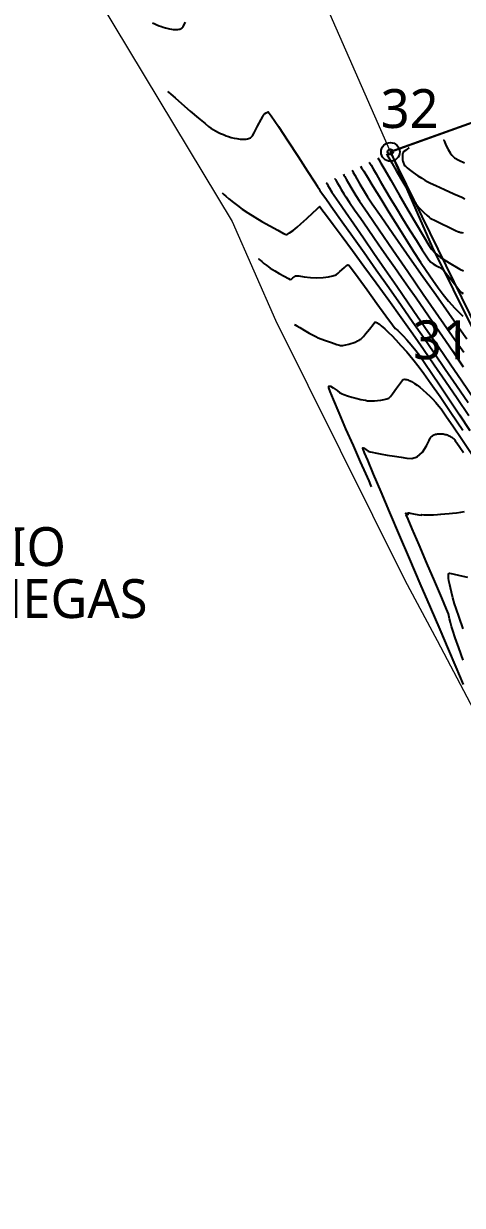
# Model space of a CAD drawing. Header units: millimetres. Extents: x 589115 to 589956, y 1306773 to 1307394.
# Drawn here: x 589231.4 to 589259.6, y 1307050.2 to 1307126.1 of the extents above; entities that cross this region are included whole.
import ezdxf
from ezdxf.enums import TextEntityAlignment as Align

# ---------------------------------------------------------------- set-up
doc = ezdxf.new("R2010")
doc.units = ezdxf.units.MM
doc.layers.add('_BLOQUES', color=9, linetype='Continuous', lineweight=20)
doc.layers.add('_TEXTO', color=3, linetype='Continuous', lineweight=25)
for name, color, linetype in [('C-PROP-LINE', 230, 'Continuous'), ('C-TOPO-MAJR', 9, 'Continuous'), ('C-TOPO-MINR', 8, 'Continuous'), ('CERCO', 6, 'Continuous'), ('CIRCULO', 1, 'Continuous'), ('Perimetro', 7, 'Continuous'), ('Plano', 7, 'Continuous')]:
    doc.layers.add(name, color=color, linetype=linetype)
doc.styles.add('ST - ETIQUETAS', font='', dxfattribs={"height": 2.5})
doc.styles.get('ST - ETIQUETAS').set_extended_font_data('Roboto Thin')

msp = doc.modelspace()

# ---------------------------------------------------------------- linework, layer by layer
msp.add_lwpolyline([(589317.547, 1306992.44), (589307.121, 1307013.797), (589299.419, 1307029.249), (589289.915, 1307048.076), (589283.553, 1307060.556), (589278.888, 1307069.414), (589275.411, 1307076.883), (589274.697, 1307078.46), (589272.2, 1307083.853), (589265.987, 1307095.581), (589260.586, 1307106.442), (589254.964, 1307117.894), (589269.65, 1307123.164), (589289.021, 1307128.905), (589305.778, 1307134.656), (589344.276, 1307147.475), (589389.903, 1307162.913), (589405.968, 1307169.818), (589428.594, 1307178.953), (589466.603, 1307194.27)])
at = {"layer": '_BLOQUES', "flags": 128}
msp.add_lwpolyline([(589279.828, 1307126.141), (589277.574, 1307124.575), (589275.806, 1307122.432), (589274.783, 1307120.185), (589274.34, 1307116.679), (589274.851, 1307114.003), (589275.499, 1307112.5), (589277.1, 1307110.286), (589279.102, 1307108.658), (589281.246, 1307106.935), (589283.621, 1307104.316), (589284.879, 1307102.445), (589288.388, 1307095.492), (589301.529, 1307068.974), (589283.323, 1307060.448), (589278.657, 1307069.305), (589271.969, 1307083.744), (589267.79, 1307091.697), (589265.757, 1307095.473), (589257.648, 1307111.778), (589254.964, 1307117.894), (589269.42, 1307123.056), (589279.828, 1307126.141)], dxfattribs=at)
at = {"layer": 'C-PROP-LINE', "color": 4, "linetype": 'Continuous', "lineweight": 25}
msp.add_polyline3d([(589274.783, 1307120.185, 0), (589275.806, 1307122.432, 0), (589277.574, 1307124.575, 0), (589279.828, 1307126.141, 0), (589269.42, 1307123.056, 0), (589254.964, 1307117.894, 0), (589257.648, 1307111.778, 0), (589260.356, 1307106.334, 0), (589275.499, 1307112.5, 0), (589274.851, 1307114.003, 0), (589274.34, 1307116.679, 0), (589274.783, 1307120.185, 0)], dxfattribs=at)
at = {"layer": 'C-TOPO-MAJR', "color": 40, "linetype": 'Continuous', "lineweight": -3}
for points, elevation in [([(589240.639, 1307121.781), (589240.702, 1307121.727), (589240.85, 1307121.6), (589241.119, 1307121.368), (589241.538, 1307121.007), (589242.102, 1307120.521), (589242.633, 1307120.066), (589243.05, 1307119.711), (589243.272, 1307119.53), (589243.43, 1307119.417), (589243.562, 1307119.335), (589243.732, 1307119.24), (589243.906, 1307119.148), (589244.05, 1307119.08), (589244.23, 1307119.005), (589244.411, 1307118.933), (589244.559, 1307118.882), (589244.732, 1307118.831), (589244.932, 1307118.781), (589245.1, 1307118.746), (589245.203, 1307118.728), (589245.314, 1307118.714), (589245.417, 1307118.706), (589245.518, 1307118.703), (589245.61, 1307118.704), (589245.698, 1307118.713), (589245.779, 1307118.725), (589245.851, 1307118.746), (589245.918, 1307118.769), (589245.973, 1307118.802), (589246.023, 1307118.837), (589246.059, 1307118.882), (589246.091, 1307118.93), (589246.198, 1307119.128), (589246.423, 1307119.549), (589246.65, 1307119.974), (589246.76, 1307120.178), (589246.809, 1307120.252), (589246.847, 1307120.307), (589246.879, 1307120.346), (589246.972, 1307120.416), (589247.114, 1307120.472), (589247.308, 1307120.206), (589247.762, 1307119.529), (589248.372, 1307118.604), (589249.033, 1307117.593), (589249.642, 1307116.658), (589250.094, 1307115.961), (589250.286, 1307115.664), (589250.36, 1307115.535), (589250.436, 1307115.407), (589250.553, 1307115.242), (589250.848, 1307114.829), (589251.294, 1307114.205), (589251.865, 1307113.406), (589252.533, 1307112.468), (589253.273, 1307111.428), (589254.057, 1307110.32), (589254.859, 1307109.181), (589255.652, 1307108.048), (589256.409, 1307106.957), (589257.085, 1307105.978), (589257.78, 1307104.968), (589258.493, 1307103.931), (589259.22, 1307102.869), (589259.959, 1307101.784)], 458.5), ([(589258.409, 1307118.663), (589258.407, 1307118.662), (589258.4, 1307118.657), (589258.396, 1307118.654), (589258.435, 1307118.553), (589258.538, 1307118.318), (589258.679, 1307118.049), (589258.803, 1307117.839), (589258.915, 1307117.678), (589259.087, 1307117.514), (589259.358, 1307117.356), (589259.735, 1307117.184)], 461), ([(589254.708, 1307117.772), (589254.753, 1307117.695), (589254.859, 1307117.514), (589255.053, 1307117.183), (589255.356, 1307116.666), (589255.763, 1307115.971), (589256.146, 1307115.322), (589256.444, 1307114.82), (589256.599, 1307114.571), (589256.705, 1307114.43), (589256.797, 1307114.324), (589256.92, 1307114.196), (589257.12, 1307114), (589257.339, 1307113.798), (589257.459, 1307113.692), (589257.529, 1307113.64), (589257.601, 1307113.592), (589257.793, 1307113.499), (589258.222, 1307113.293), (589258.728, 1307113.052), (589259.152, 1307112.849), (589259.334, 1307112.763), (589259.385, 1307112.746), (589259.435, 1307112.73), (589259.491, 1307112.716), (589259.55, 1307112.702), (589259.652, 1307112.684)], 460.5), ([(589253.602, 1307117.245), (589253.641, 1307117.179), (589253.723, 1307117.039), (589253.854, 1307116.813), (589254.046, 1307116.481), (589254.316, 1307116.016), (589254.618, 1307115.499), (589254.956, 1307114.929), (589255.33, 1307114.307), (589255.752, 1307113.618), (589256.202, 1307112.889), (589256.638, 1307112.19), (589257.018, 1307111.587), (589257.298, 1307111.151), (589257.437, 1307110.948), (589257.567, 1307110.812), (589257.718, 1307110.697), (589257.887, 1307110.6), (589258.107, 1307110.483), (589258.349, 1307110.31), (589258.561, 1307110.079), (589258.856, 1307109.711), (589259.163, 1307109.313), (589259.411, 1307108.989), (589259.528, 1307108.844), (589259.637, 1307108.794)], 460), ([(589252.497, 1307116.718), (589252.524, 1307116.671), (589252.581, 1307116.572), (589252.673, 1307116.407), (589252.809, 1307116.162), (589253.005, 1307115.815), (589253.234, 1307115.427), (589253.5, 1307114.999), (589253.799, 1307114.556), (589254.363, 1307113.74), (589255.123, 1307112.649), (589256.009, 1307111.383), (589256.951, 1307110.04), (589257.878, 1307108.719), (589258.722, 1307107.519), (589259.411, 1307106.539), (589259.877, 1307105.878)], 459.5), ([(589251.391, 1307116.191), (589251.404, 1307116.169), (589251.433, 1307116.12), (589251.486, 1307116.029), (589251.573, 1307115.88), (589251.67, 1307115.708), (589251.801, 1307115.478), (589251.968, 1307115.203), (589252.105, 1307114.997), (589252.345, 1307114.646), (589252.667, 1307114.178), (589253.055, 1307113.618), (589253.489, 1307112.992), (589253.95, 1307112.328), (589254.419, 1307111.65), (589254.829, 1307111.06), (589255.247, 1307110.461), (589255.678, 1307109.843), (589256.132, 1307109.194), (589256.615, 1307108.501), (589257.135, 1307107.753), (589257.698, 1307106.938), (589258.312, 1307106.044), (589258.971, 1307105.078), (589259.643, 1307104.082)], 459), ([(589246.483, 1307111.027), (589246.499, 1307111.013), (589246.534, 1307110.981), (589246.595, 1307110.927), (589246.691, 1307110.842), (589246.839, 1307110.722), (589247.02, 1307110.586), (589247.245, 1307110.429), (589247.526, 1307110.247), (589247.815, 1307110.077), (589248.145, 1307109.895), (589248.416, 1307109.748), (589248.531, 1307109.688), (589248.598, 1307109.711), (589248.692, 1307109.804), (589248.888, 1307109.924), (589249.083, 1307109.918), (589249.414, 1307109.867), (589249.821, 1307109.812), (589250.243, 1307109.794), (589250.639, 1307109.819), (589250.99, 1307109.866), (589251.275, 1307109.926), (589251.47, 1307109.992), (589251.613, 1307110.087), (589251.712, 1307110.194), (589251.839, 1307110.322), (589252.01, 1307110.465), (589252.154, 1307110.583), (589252.219, 1307110.633), (589252.296, 1307110.621), (589252.462, 1307110.394), (589252.886, 1307109.813), (589253.465, 1307109.018), (589254.096, 1307108.153), (589254.676, 1307107.358), (589255.1, 1307106.776), (589255.266, 1307106.549), (589255.336, 1307106.501), (589255.443, 1307106.409), (589255.641, 1307106.225), (589255.791, 1307106.07), (589256.025, 1307105.818), (589256.309, 1307105.494), (589256.61, 1307105.123), (589256.829, 1307104.819), (589257.174, 1307104.315), (589257.625, 1307103.645), (589258.16, 1307102.844), (589258.758, 1307101.945), (589259.4, 1307100.981), (589260.062, 1307099.988)], 458), ([(589253.755, 1307096.355), (589253.706, 1307096.469), (589253.591, 1307096.734), (589253.383, 1307097.21), (589253.052, 1307097.96), (589252.587, 1307099.01), (589252.109, 1307100.095), (589251.664, 1307101.117), (589251.3, 1307101.979), (589251.099, 1307102.487), (589251.016, 1307102.729), (589250.998, 1307102.812), (589251.002, 1307102.828), (589251.029, 1307102.84), (589251.114, 1307102.824), (589251.289, 1307102.728), (589251.537, 1307102.549), (589251.711, 1307102.412), (589251.787, 1307102.374), (589251.864, 1307102.339), (589251.977, 1307102.295), (589252.203, 1307102.214), (589252.478, 1307102.127), (589252.747, 1307102.058), (589253.073, 1307101.983), (589253.356, 1307101.922), (589253.497, 1307101.894), (589253.592, 1307101.887), (589253.688, 1307101.886), (589253.782, 1307101.887), (589253.943, 1307101.894), (589254.137, 1307101.909), (589254.354, 1307101.939), (589254.555, 1307101.973), (589254.659, 1307101.993), (589254.742, 1307102.017), (589254.805, 1307102.037), (589254.857, 1307102.06), (589254.904, 1307102.102), (589254.962, 1307102.158), (589255.091, 1307102.331), (589255.36, 1307102.693), (589255.625, 1307103.052), (589255.748, 1307103.217), (589255.807, 1307103.266), (589255.897, 1307103.278), (589255.953, 1307103.269), (589256.014, 1307103.257), (589256.081, 1307103.233), (589256.155, 1307103.205), (589256.231, 1307103.168), (589256.315, 1307103.124), (589256.391, 1307103.079), (589256.525, 1307102.996), (589256.681, 1307102.889), (589256.851, 1307102.762), (589257.052, 1307102.6), (589257.29, 1307102.392), (589257.506, 1307102.191), (589257.682, 1307102.013), (589257.888, 1307101.783), (589258.08, 1307101.555), (589258.223, 1307101.365), (589258.397, 1307101.122), (589258.576, 1307100.861), (589258.973, 1307100.276), (589259.554, 1307099.417), (589260.283, 1307098.333)], 457.5), ([(589259.644, 1307085.204), (589259.364, 1307085.999), (589259.138, 1307086.656), (589258.978, 1307087.129), (589258.898, 1307087.373), (589258.823, 1307087.64), (589258.768, 1307087.863), (589258.74, 1307087.988), (589258.723, 1307088.092), (589258.703, 1307088.194), (589258.579, 1307088.488), (589258.263, 1307089.227), (589257.82, 1307090.263), (589257.313, 1307091.446), (589256.808, 1307092.627), (589256.37, 1307093.657), (589256.11, 1307094.272), (589255.99, 1307094.561), (589255.954, 1307094.654), (589255.95, 1307094.667), (589255.959, 1307094.669), (589255.992, 1307094.653), (589256.059, 1307094.607), (589256.116, 1307094.57), (589256.114, 1307094.633), (589256.112, 1307094.697), (589256.173, 1307094.682), (589256.247, 1307094.656), (589256.444, 1307094.621), (589256.784, 1307094.564), (589256.965, 1307094.534), (589256.996, 1307094.574), (589257.114, 1307094.567), (589257.393, 1307094.554), (589257.726, 1307094.554), (589257.991, 1307094.571), (589258.206, 1307094.598), (589258.474, 1307094.628), (589258.739, 1307094.648), (589258.95, 1307094.662), (589259.213, 1307094.692), (589259.491, 1307094.731), (589259.732, 1307094.775)], 457)]:
    msp.add_lwpolyline(points, dxfattribs=dict(at, elevation=elevation))
at = {"layer": 'C-TOPO-MINR', "color": 44, "linetype": 'Continuous', "lineweight": -3}
for points, elevation in [([(589239.682, 1307126.204), (589239.827, 1307126.127), (589239.946, 1307126.071), (589240.095, 1307126.009), (589240.245, 1307125.949), (589240.367, 1307125.907), (589240.51, 1307125.865), (589240.754, 1307125.807), (589240.901, 1307125.78), (589240.992, 1307125.769), (589241.078, 1307125.761), (589241.161, 1307125.759), (589241.238, 1307125.76), (589241.31, 1307125.768), (589241.377, 1307125.777), (589241.437, 1307125.795), (589241.492, 1307125.814), (589241.538, 1307125.841), (589241.58, 1307125.87), (589241.636, 1307125.947), (589241.685, 1307126.038), (589241.797, 1307126.238)], 458.75), ([(589256.166, 1307118.162), (589256.139, 1307118.143), (589256.061, 1307118.089), (589255.927, 1307117.995), (589255.827, 1307117.925), (589255.781, 1307117.866), (589255.751, 1307117.772), (589255.742, 1307117.715), (589255.738, 1307117.657), (589255.735, 1307117.586), (589255.738, 1307117.518), (589255.744, 1307117.447), (589255.754, 1307117.377), (589255.767, 1307117.307), (589255.787, 1307117.235), (589255.805, 1307117.176), (589255.829, 1307117.117), (589255.857, 1307117.064), (589255.899, 1307117.008), (589255.958, 1307116.948), (589256.047, 1307116.864), (589256.176, 1307116.767), (589256.436, 1307116.577), (589256.733, 1307116.366), (589256.976, 1307116.202), (589257.176, 1307116.08), (589257.339, 1307115.99), (589257.548, 1307115.884), (589257.877, 1307115.73), (589258.436, 1307115.476), (589259.052, 1307115.199), (589259.551, 1307114.976), (589259.758, 1307114.883)], 460.75), ([(589253.05, 1307116.982), (589253.114, 1307116.879), (589253.254, 1307116.653), (589253.491, 1307116.27), (589253.847, 1307115.689), (589254.342, 1307114.879), (589254.873, 1307114.013), (589255.415, 1307113.132), (589255.948, 1307112.277), (589256.448, 1307111.487), (589256.894, 1307110.802), (589257.262, 1307110.262), (589257.69, 1307109.654), (589258.04, 1307109.155), (589258.359, 1307108.721), (589258.696, 1307108.303), (589259.101, 1307107.855), (589259.621, 1307107.33)], 459.75), ([(589254.155, 1307117.508), (589254.216, 1307117.405), (589254.355, 1307117.167), (589254.602, 1307116.742), (589254.989, 1307116.076), (589255.531, 1307115.143), (589256.092, 1307114.177), (589256.628, 1307113.26), (589257.091, 1307112.475), (589257.434, 1307111.905), (589257.611, 1307111.633), (589257.791, 1307111.433), (589257.955, 1307111.293), (589258.173, 1307111.131), (589258.46, 1307110.938), (589258.842, 1307110.702), (589259.206, 1307110.486), (589259.436, 1307110.358), (589259.671, 1307110.255)], 460.25), ([(589251.944, 1307116.455), (589251.971, 1307116.408), (589252.028, 1307116.308), (589252.121, 1307116.141), (589252.265, 1307115.885), (589252.477, 1307115.518), (589252.734, 1307115.101), (589252.988, 1307114.719), (589253.509, 1307113.952), (589254.236, 1307112.885), (589255.113, 1307111.604), (589256.081, 1307110.196), (589257.08, 1307108.746), (589258.054, 1307107.341), (589258.944, 1307106.066), (589259.69, 1307105.009)], 459.25), ([(589250.839, 1307115.928), (589250.855, 1307115.899), (589250.891, 1307115.836), (589250.952, 1307115.727), (589251.049, 1307115.556), (589251.202, 1307115.305), (589251.344, 1307115.094), (589251.641, 1307114.664), (589252.069, 1307114.046), (589252.605, 1307113.273), (589253.227, 1307112.376), (589253.91, 1307111.389), (589254.633, 1307110.342), (589255.372, 1307109.268), (589256.104, 1307108.2), (589256.718, 1307107.303), (589257.376, 1307106.345), (589258.072, 1307105.333), (589258.8, 1307104.274), (589259.552, 1307103.177), (589260.322, 1307102.049)], 458.75), ([(589244.157, 1307115.254), (589244.189, 1307115.226), (589244.26, 1307115.163), (589244.381, 1307115.054), (589244.573, 1307114.885), (589244.869, 1307114.644), (589245.135, 1307114.443), (589245.444, 1307114.22), (589245.81, 1307113.972), (589246.244, 1307113.694), (589246.694, 1307113.428), (589247.221, 1307113.132), (589247.724, 1307112.858), (589248.102, 1307112.656), (589248.254, 1307112.576), (589248.338, 1307112.593), (589248.388, 1307112.622), (589248.485, 1307112.689), (589248.709, 1307112.848), (589248.967, 1307113.048), (589249.213, 1307113.263), (589249.585, 1307113.603), (589249.979, 1307113.968), (589250.242, 1307114.211), (589250.373, 1307114.333), (589250.416, 1307114.373), (589250.422, 1307114.378), (589250.428, 1307114.373), (589250.45, 1307114.348), (589250.465, 1307114.33), (589250.567, 1307114.194), (589250.852, 1307113.814), (589251.291, 1307113.224), (589251.859, 1307112.459), (589252.527, 1307111.556), (589253.268, 1307110.549), (589254.053, 1307109.473), (589254.857, 1307108.363), (589255.651, 1307107.256), (589256.407, 1307106.186), (589257.084, 1307105.216), (589257.787, 1307104.202), (589258.512, 1307103.149), (589259.256, 1307102.061), (589260.014, 1307100.945)], 458.25), ([(589248.808, 1307106.8), (589248.851, 1307106.775), (589248.953, 1307106.715), (589249.138, 1307106.605), (589249.415, 1307106.441), (589249.749, 1307106.245), (589249.99, 1307106.11), (589250.17, 1307106.018), (589250.315, 1307105.95), (589250.502, 1307105.872), (589250.783, 1307105.769), (589251.178, 1307105.633), (589251.53, 1307105.515), (589251.685, 1307105.464), (589251.758, 1307105.452), (589251.826, 1307105.45), (589251.898, 1307105.456), (589251.993, 1307105.465), (589252.111, 1307105.487), (589252.291, 1307105.529), (589252.43, 1307105.57), (589252.579, 1307105.619), (589252.702, 1307105.665), (589252.861, 1307105.738), (589252.953, 1307105.785), (589253.017, 1307105.825), (589253.067, 1307105.864), (589253.131, 1307105.928), (589253.228, 1307106.028), (589253.364, 1307106.192), (589253.617, 1307106.502), (589253.862, 1307106.802), (589253.973, 1307106.937), (589254.027, 1307106.954), (589254.073, 1307106.935), (589254.126, 1307106.912), (589254.189, 1307106.87), (589254.265, 1307106.817), (589254.379, 1307106.721), (589254.61, 1307106.517), (589254.875, 1307106.264), (589255.052, 1307106.082), (589255.315, 1307105.806), (589255.642, 1307105.45), (589256.015, 1307105.031), (589256.412, 1307104.563), (589256.813, 1307104.06), (589257.115, 1307103.65), (589257.572, 1307103.005), (589258.159, 1307102.159), (589258.853, 1307101.147), (589259.63, 1307100.004)], 457.75), ([(589259.662, 1307083.651), (589259.192, 1307084.755), (589258.701, 1307085.911), (589258.156, 1307087.19), (589257.543, 1307088.622), (589256.889, 1307090.147), (589256.218, 1307091.709), (589255.557, 1307093.251), (589254.929, 1307094.715), (589254.362, 1307096.043), (589253.879, 1307097.179), (589253.507, 1307098.065), (589253.306, 1307098.555), (589253.22, 1307098.776), (589253.196, 1307098.846), (589253.195, 1307098.857), (589253.214, 1307098.863), (589253.271, 1307098.843), (589253.384, 1307098.762), (589253.528, 1307098.662), (589253.661, 1307098.614), (589253.799, 1307098.579), (589253.977, 1307098.54), (589254.316, 1307098.472), (589254.755, 1307098.397), (589255.236, 1307098.336), (589255.664, 1307098.267), (589256.017, 1307098.195), (589256.345, 1307098.184), (589256.697, 1307098.295), (589257.039, 1307098.59), (589257.297, 1307098.988), (589257.462, 1307099.341), (589257.523, 1307099.497), (589257.555, 1307099.538), (589257.588, 1307099.578), (589257.628, 1307099.612), (589257.669, 1307099.644), (589257.716, 1307099.671), (589257.764, 1307099.697), (589257.816, 1307099.717), (589257.87, 1307099.736), (589257.927, 1307099.749), (589257.985, 1307099.761), (589258.046, 1307099.768), (589258.107, 1307099.773), (589258.17, 1307099.773), (589258.234, 1307099.772), (589258.299, 1307099.766), (589258.363, 1307099.758), (589258.428, 1307099.746), (589258.492, 1307099.732), (589258.556, 1307099.713), (589258.619, 1307099.693), (589258.681, 1307099.669), (589258.741, 1307099.643), (589258.799, 1307099.612), (589258.856, 1307099.58), (589258.91, 1307099.544), (589258.962, 1307099.506), (589259.011, 1307099.464), (589259.057, 1307099.421), (589259.098, 1307099.374), (589259.138, 1307099.325), (589259.231, 1307099.198), (589259.434, 1307098.914), (589259.671, 1307098.572)], 457.25), ([(589259.639, 1307087.226), (589259.377, 1307087.988), (589259.192, 1307088.537), (589259.095, 1307088.836), (589258.981, 1307089.23), (589258.889, 1307089.585), (589258.821, 1307089.873), (589258.778, 1307090.066), (589258.73, 1307090.308), (589258.704, 1307090.478), (589258.695, 1307090.633), (589258.695, 1307090.733), (589258.722, 1307090.776), (589258.755, 1307090.813), (589258.969, 1307090.767), (589259.437, 1307090.659), (589259.923, 1307090.546)], 456.75)]:
    msp.add_lwpolyline(points, dxfattribs=dict(at, elevation=elevation))
at = {"layer": 'CERCO', "lineweight": 13, "elevation": -460.616}
msp.add_lwpolyline([(589212.515, 1307166.967), (589244.787, 1307113.428), (589247.579, 1307107.068), (589255.886, 1307090.363), (589257.978, 1307086.477), (589262.002, 1307078.821), (589269.499, 1307057.348), (589275.515, 1307044.106), (589277.061, 1307029.058), (589252.891, 1307009.627)], dxfattribs=at)
at = {"layer": 'CIRCULO'}
for radius in [0.602, 0.602, 0.177]:
    msp.add_circle((589254.964, 1307117.894), radius, dxfattribs=at)
at = {"layer": 'Plano', "lineweight": 13}
for points in [[(589254.964, 1307117.894), (589231.469, 1307171.433)], [(589212.515, 1307166.967), (589244.787, 1307113.428), (589247.579, 1307107.068), (589255.886, 1307090.363), (589257.978, 1307086.477), (589262.002, 1307078.821), (589269.499, 1307057.348), (589275.515, 1307044.106), (589277.061, 1307029.058), (589252.891, 1307009.627)]]:
    msp.add_lwpolyline(points, dxfattribs=at)

# ---------------------------------------------------------------- texts
at = {"layer": '_TEXTO', "style": 'ST - ETIQUETAS'}
for s, p in [('BARRIO', (589228.162, 1307091.265)), ('LUIS VANEGAS', (589228.162, 1307087.922))]:
    msp.add_text(s, height=2.5, dxfattribs=at).set_placement(p, align=Align.CENTER)
at = {"layer": 'Perimetro', "color": 3, "style": 'ST - ETIQUETAS'}
for s, p in [('32', (589254.341, 1307119.432)), ('31', (589256.412, 1307104.563, 457.75))]:
    msp.add_text(s, height=2.5, dxfattribs=at).set_placement(p)

doc.saveas('drawing.dxf')
